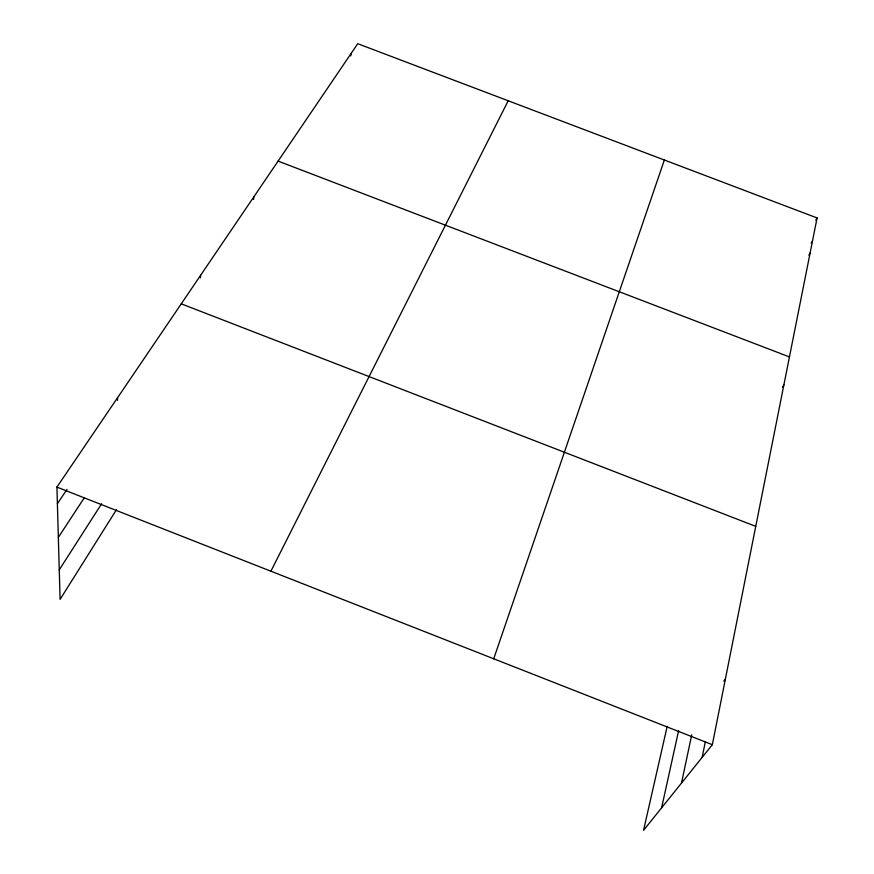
<?xml version="1.0" encoding="UTF-8"?>
<svg xmlns="http://www.w3.org/2000/svg" width="874" height="874" viewBox="0 0 874 874"><rect width="100%" height="100%" fill="white"/><g stroke="black" fill="none" stroke-linecap="round" stroke-linejoin="round"><path stroke-width="1.31" d="M117.477 400.347L117.553 397.736M200.375 277.932L200.616 275.299M253.536 199.436L253.875 196.803M350.714 55.936L351.173 53.369M667.201 726.305L643.559 830.3L712.332 744.703L817.081 217.943L357.739 43.7L56.919 487.102L60.098 599.378L116.526 509.586M702.139 757.397L705.329 741.709M681.491 783.093L691.727 734.826M661.618 807.827L678.628 730.577M493.723 658.788L664.371 160.008M270.896 571.203L508.198 100.772M815.803 220.226L817.081 217.943M811.192 243.322L812.492 241.027M808.832 255.197L810.132 252.914M782.503 387.116L783.891 384.844M59.257 569.859L101.603 503.785M58.34 537.401L84.45 497.546M57.389 503.719L66.97 489.418M723.825 681.174L725.365 679.142M278.085 161.1L789.451 356.92M181.257 303.824L755.748 526.356M56.919 487.102L712.332 744.703"/></g></svg>
